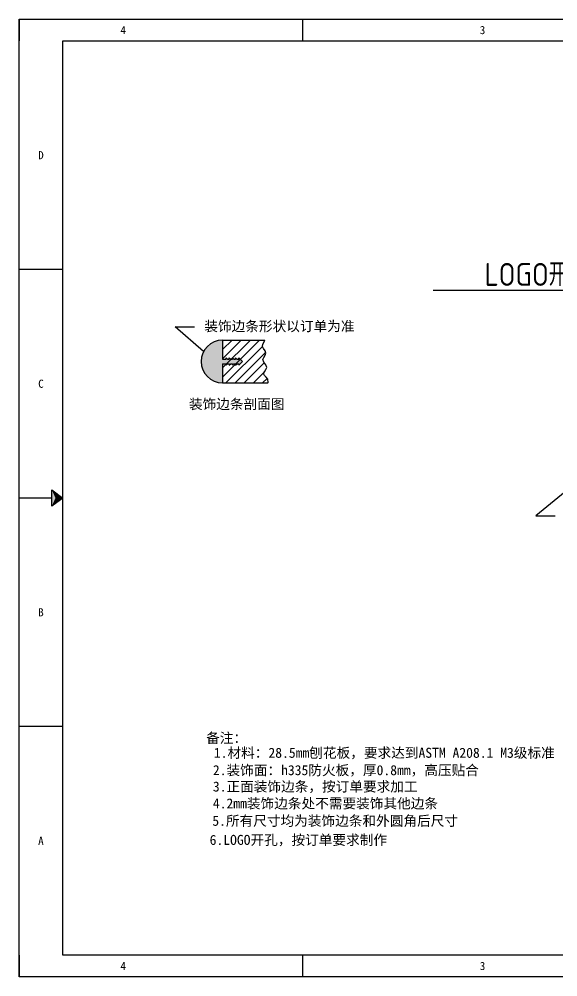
# Model space of a CAD drawing. Header units: inches. Extents: x 777 to 31414, y -57949 to 2393.
# Drawn here: x 24568 to 26452, y -29465 to -26115 of the extents above; entities that cross this region are included whole.
import ezdxf
from ezdxf import colors
from ezdxf.entities.mleader import LeaderData, LeaderLine
from ezdxf.enums import TextEntityAlignment as Align
from ezdxf.math import Vec2, Vec3

# ---------------------------------------------------------------- set-up
doc = ezdxf.new("R2010")
doc.units = ezdxf.units.IN
doc.header["$LTSCALE"] = 0.605
doc.header["$MEASUREMENT"] = 0
doc.linetypes.add('DOT', pattern=[0.2, 0.1, -0.1])
doc.layers.get('0').update_dxf_attribs({"linetype": 'CONTINUOUS'})
for name, color, linetype in [('ATTACHMENT', 7, 'CONTINUOUS'), ('print', 30, 'CONTINUOUS'), ('TITLEBLOCK', 7, 'CONTINUOUS')]:
    doc.layers.add(name, color=color, linetype=linetype)
doc.layers.add('dim', color=2, linetype='CONTINUOUS', lineweight=9)
doc.styles.add('Dartop', font='')
doc.styles.add('Dartop Text Style', font='gbenor.shx', dxfattribs={"bigfont": 'gbcbig.shx'})
doc.styles.add('hzHT', font='simhei.ttf')
doc.styles.get("Standard").update_dxf_attribs({"font": 'txt', "width": 0.7})
doc.styles.get('Dartop').set_extended_font_data('FangSong_GB2312')
doc.dimstyles.get("Standard").update_dxf_attribs({"dimtxt": 0.1, "dimasz": 0.125, "dimexe": 0.18, "dimexo": 0.0625, "dimgap": 0.09, "dimtad": 0, "dimtih": 1, "dimtoh": 1, "dimdec": 3, "dimzin": 4, "dimdsep": 46, "dimtxsty": 'Standard', "dimblk": '_FILLED', "dimblk1": '_FILLED', "dimblk2": '_FILLED', "dimcen": 0.09, "dimadec": 0, "dimazin": 0, "dimtol": 1, "dimtp": 0.008, "dimtm": 0.008, "dimtfac": 1, "dimtdec": 3, "dimtofl": 0, "dimtmove": 0, "dimatfit": 3, "dimldrblk": '_FILLED', "dimfxl": 0, "dimtolj": 1, "dimtzin": 4, "dimarcsym": 0})

# ---------------------------------------------------------------- blocks, each defined once
blk = doc.blocks.new('*U138')
at = {"color": 254, "linetype": 'Continuous', "extrusion": (0, 0, -1)}
for points in [[(-0.833, 11), (-0.75, 10.812), (-0.75, 11.188)], [(-0.833, 11), (-0.75, 11.188), (-1, 11)], [(-0.833, 11), (-1, 11), (-0.75, 10.812)]]:
    blk.add_solid(points, dxfattribs=at)
blk = doc.blocks.new('_FILLED')
at = {"color": 0, "linetype": 'ByBlock'}
blk.add_solid([(0, 0), (-1, 0.16), (-1, -0.16)], dxfattribs=at)

msp = doc.modelspace()

# ---------------------------------------------------------------- hatches: boundary and pattern name
at = {"layer": 'ATTACHMENT', "linetype": 'Continuous'}
h = msp.add_hatch(color=2, dxfattribs=at)
edge = h.paths.add_edge_path()
edge.add_line((25297.16, -27320.55), (25303.2, -27320.55))
edge.add_line((25303.2, -27320.55), (25303.2, -27325.59))
edge.add_line((25303.2, -27325.59), (25308.26, -27320.55))
edge.add_line((25308.26, -27320.55), (25314.31, -27320.55))
edge.add_line((25314.31, -27320.55), (25314.31, -27325.59))
edge.add_line((25314.31, -27325.59), (25319.37, -27320.55))
edge.add_line((25319.37, -27320.55), (25325.41, -27320.55))
edge.add_line((25325.41, -27320.55), (25325.41, -27325.59))
edge.add_line((25325.41, -27325.59), (25330.47, -27320.55))
edge.add_line((25330.47, -27320.55), (25336.51, -27320.55))
edge.add_line((25336.51, -27320.55), (25336.51, -27325.59))
edge.add_line((25336.51, -27325.59), (25349.79, -27312.36))
edge.add_line((25336.51, -27299.13), (25349.79, -27312.36))
edge.add_line((25336.51, -27304.18), (25336.51, -27299.13))
edge.add_line((25330.47, -27304.18), (25336.51, -27304.18))
edge.add_line((25325.41, -27299.13), (25330.47, -27304.18))
edge.add_line((25325.41, -27304.18), (25325.41, -27299.13))
edge.add_line((25319.37, -27304.18), (25325.41, -27304.18))
edge.add_line((25314.31, -27299.13), (25319.37, -27304.18))
edge.add_line((25314.31, -27304.18), (25314.31, -27299.13))
edge.add_line((25308.26, -27304.18), (25314.31, -27304.18))
edge.add_line((25303.2, -27299.13), (25308.26, -27304.18))
edge.add_line((25303.2, -27304.18), (25303.2, -27299.13))
edge.add_line((25297.16, -27304.18), (25303.2, -27304.18))
edge.add_line((25292.1, -27299.13), (25297.16, -27304.18))
edge.add_line((25292.1, -27304.18), (25292.1, -27299.13))
edge.add_line((25279.53, -27304.18), (25292.1, -27304.18))
edge.add_line((25279.53, -27237.56), (25279.53, -27304.18))
edge.add_arc((25279.53, -27312.36), 74.8, 90, 270)
edge.add_line((25279.53, -27320.55), (25279.53, -27387.17))
edge.add_line((25279.53, -27320.55), (25292.1, -27320.55))
edge.add_line((25292.1, -27320.55), (25292.1, -27325.59))
edge.add_line((25292.1, -27325.59), (25297.16, -27320.55))

# ---------------------------------------------------------------- linework, layer by layer
at = {"layer": 'ATTACHMENT', "color": 2, "linetype": 'Continuous'}
for p, q in [((25279.53, -27270.82), (25312.79, -27237.56)), ((25279.53, -27302.85), (25344.82, -27237.56)), ((25279.53, -27334.88), (25376.85, -27237.56)), ((25279.53, -27366.9), (25408.87, -27237.56)), ((25291.29, -27387.17), (25419.01, -27259.45)), ((25323.32, -27387.17), (25430.46, -27280.03)), ((25355.35, -27387.17), (25425.69, -27316.82)), ((25387.38, -27387.17), (25425.19, -27349.36)), ((25419.4, -27387.17), (25435.26, -27371.31))]:
    msp.add_line(p, q, dxfattribs=at)
at = {"layer": 'ATTACHMENT', "color": 7, "linetype": 'Continuous'}
for p, q in [((25279.53, -27237.56), (25279.53, -27304.18)), ((25279.53, -27237.56), (25427.91, -27237.56)), ((25425.18, -27243.21), (25427.91, -27237.56)), ((25418.95, -27259.34), (25420.53, -27251.36)), ((25422.78, -27267.25), (25418.95, -27259.34)), ((25420.53, -27251.36), (25425.18, -27243.21)), ((25428.63, -27275.09), (25422.78, -27267.25)), ((25279.53, -27304.18), (25292.1, -27304.18)), ((25292.1, -27304.18), (25292.1, -27299.13)), ((25292.1, -27299.13), (25297.16, -27304.18)), ((25297.16, -27304.18), (25303.2, -27304.18)), ((25303.2, -27304.18), (25303.2, -27299.13)), ((25303.2, -27299.13), (25308.26, -27304.18)), ((25308.26, -27304.18), (25314.31, -27304.18)), ((25314.31, -27304.18), (25314.31, -27299.13)), ((25314.31, -27299.13), (25319.37, -27304.18)), ((25319.37, -27304.18), (25325.41, -27304.18)), ((25325.41, -27304.18), (25325.41, -27299.13)), ((25325.41, -27299.13), (25330.47, -27304.18)), ((25330.47, -27304.18), (25336.51, -27304.18)), ((25336.51, -27304.18), (25336.51, -27299.13)), ((25336.51, -27299.13), (25349.79, -27312.36)), ((25420.52, -27305.84), (25423.44, -27298.21)), ((25423.44, -27298.21), (25428.67, -27290.57)), ((25431.56, -27282.98), (25428.63, -27275.09)), ((25428.67, -27290.57), (25431.56, -27282.98)), ((25279.53, -27320.55), (25279.53, -27387.17)), ((25279.53, -27320.55), (25292.1, -27320.55)), ((25292.1, -27325.59), (25297.16, -27320.55)), ((25292.1, -27320.55), (25292.1, -27325.59)), ((25297.16, -27320.55), (25303.2, -27320.55)), ((25303.2, -27325.59), (25308.26, -27320.55)), ((25303.2, -27320.55), (25303.2, -27325.59)), ((25308.26, -27320.55), (25314.31, -27320.55)), ((25314.31, -27325.59), (25319.37, -27320.55)), ((25314.31, -27320.55), (25314.31, -27325.59)), ((25319.37, -27320.55), (25325.41, -27320.55)), ((25325.41, -27325.59), (25330.47, -27320.55)), ((25325.41, -27320.55), (25325.41, -27325.59)), ((25330.47, -27320.55), (25336.51, -27320.55)), ((25336.51, -27325.59), (25349.79, -27312.36)), ((25336.51, -27320.55), (25336.51, -27325.59)), ((25424.32, -27315.05), (25420.52, -27305.84)), ((25431.43, -27324.22), (25424.32, -27315.05)), ((25431.32, -27340.71), (25434.71, -27333.42)), ((25434.71, -27333.42), (25431.43, -27324.22)), ((25422.89, -27354.71), (25425.83, -27347.87)), ((25425.83, -27361.22), (25422.89, -27354.71)), ((25425.83, -27347.87), (25431.32, -27340.71)), ((25432.17, -27367.64), (25425.83, -27361.22)), ((25437.86, -27374.41), (25432.17, -27367.64)), ((25279.53, -27387.17), (25438.56, -27387.17)), ((25439.21, -27385.79), (25437.86, -27374.41)), ((25438.56, -27387.17), (25439.21, -27385.79))]:
    msp.add_line(p, q, dxfattribs=at)
msp.add_arc((25279.53, -27312.36), 74.8, 90, 270, dxfattribs=at)
at = {"layer": 'print'}
msp.add_lwpolyline([(24568.44, -26114.62), (29405.82, -26114.62), (29405.82, -29464.98), (24568.44, -29464.98)], close=True, dxfattribs=at)
at = {"layer": 'TITLEBLOCK', "color": 0, "linetype": 'DOT'}
for p, q in [((24568.44, -26114.62), (29329.68, -26114.62)), ((24568.44, -29388.83), (24568.44, -26190.77)), ((29329.68, -29464.98), (24568.44, -29464.98))]:
    msp.add_line(p, q, dxfattribs=at)
at = {"layer": 'TITLEBLOCK', "color": 0}
for p, q in [((24568.44, -26114.62), (24568.44, -26190.77)), ((25560.53, -26190.77), (25560.53, -26114.62)), ((24720.73, -29388.83), (24720.73, -26190.77)), ((24720.73, -26190.77), (29253.53, -26190.77)), ((24720.73, -26990.28), (24568.44, -26990.28)), ((24682.66, -27789.8), (24568.44, -27789.8)), ((24720.73, -28589.32), (24568.44, -28589.32)), ((24568.44, -29388.83), (24568.44, -29464.98)), ((29253.53, -29388.83), (24720.73, -29388.83)), ((25560.53, -29464.98), (25560.53, -29388.83))]:
    msp.add_line(p, q, dxfattribs=at)
msp.add_lwpolyline([(24720.73, -27789.8), (24682.66, -27818.35), (24682.66, -27761.25), (24720.73, -27789.8)], close=True, dxfattribs=at)

# ---------------------------------------------------------------- block references
at = {"layer": 'TITLEBLOCK', "color": 0, "linetype": 'Continuous', "xscale": 152.2888407109637, "yscale": 152.2888407109637, "zscale": 152.2888407109637}
msp.add_blockref('*U138', (24568.44, -29464.98), dxfattribs=at)

# ---------------------------------------------------------------- texts
at = {"layer": 'dim', "color": 0, "style": 'hzHT'}
for s, p in [('装饰边条形状以订单为准', (25478.47, -27188.82)), ('装饰边条剖面图', (25329.15, -27461.09)), ('备注：', (25293.83, -28629.15)), ('1.材料：28.5mm刨花板，要求达到ASTM A208.1 M3级标准', (25845.34, -28681.13)), ('2.装饰面：h335防火板，厚0.8mm，高压贴合           ', (25841.88, -28741.9)), ('3.正面装饰边条，按订单要求加工                    ', (25841.88, -28799.2)), ('4.2mm装饰边条处不需要装饰其他边条                 ', (25841.88, -28858.23)), ('5.所有尺寸均为装饰边条和外圆角后尺寸              ', (25840.15, -28919)), ('6.LOGO开孔，按订单要求制作              ', (25711.34, -28985.89))]:
    msp.add_text(s, height=35, dxfattribs=at).set_placement(p, align=Align.MIDDLE_CENTER)
at = {"layer": 'TITLEBLOCK', "color": 0, "style": 'Dartop'}
for s, p in [('4', (24932.33, -26152.69)), ('3', (26188.72, -26152.69)), ('D', (24644.58, -26590.53)), ('C', (24644.58, -27390.04)), ('B', (24644.58, -28189.56)), ('A', (24644.58, -28989.07)), ('4', (24932.33, -29426.9)), ('3', (26188.72, -29426.9))]:
    msp.add_text(s, height=28.55, dxfattribs=at).set_placement(p, align=Align.MIDDLE_CENTER)

# ---------------------------------------------------------------- leaders
at = {"layer": 'dim', "color": 2, "linetype": 'Continuous'}
for points in [[(25213.2, -27277.77), (25114.29, -27190.62), (25181.79, -27190.62)], [(26632.48, -27640.41), (26375.06, -27851.94), (26442.55, -27851.94)]]:
    msp.add_leader(points, dimstyle='Standard', override={"dimtad": 0}, dxfattribs=at)
at = {"layer": 'dim'}
ml = msp.add_multileader_mtext('Standard', dxfattribs=at)
ml.set_content('LOGO开孔', color=256, style='Dartop Text Style')
ml.set_leader_properties()
ml.build(insert=Vec2(0, 0))
ml.multileader.update_dxf_attribs({"text_right_attachment_type": 6, "dogleg_length": 0.36, "arrow_head_size": 0.18})
ctx = ml.context
ctx.base_point, ctx.char_height, ctx.arrow_head_size, ctx.landing_gap_size, ctx.plane_origin = Vec3(26225.88, -27010.32), 80, 0.18, 0.09, Vec3(26733.55, -27063.68)
ctx.right_attachment, ctx.text_align_type = 6, 2
notes = []
notes.append((ctx, [(0, (1, 1, 0), (26536.03, -27063.68), (-1, 0), 0.36, [(0, [(26733.55, -27063.68)], 0, [])])]))
ctx.mtext.insert, ctx.mtext.alignment, ctx.mtext.flow_direction = Vec3(26535.58, -26967.68), 3, 5
for ctx, leaders in notes:
    for number, flags, end, landing, length, lines in leaders:
        leader = LeaderData()
        leader.index, (leader.has_last_leader_line, leader.has_dogleg_vector, leader.attachment_direction) = number, flags
        leader.last_leader_point, leader.dogleg_vector, leader.dogleg_length = Vec3(end), Vec3(landing), length
        for number, points, colour, breaks in lines:
            line = LeaderLine()
            line.index, line.vertices, line.color, line.breaks = number, Vec3.list(points), colors.encode_raw_color(colour), breaks
            leader.lines.append(line)
        ctx.leaders.append(leader)

doc.saveas('drawing.dxf')
